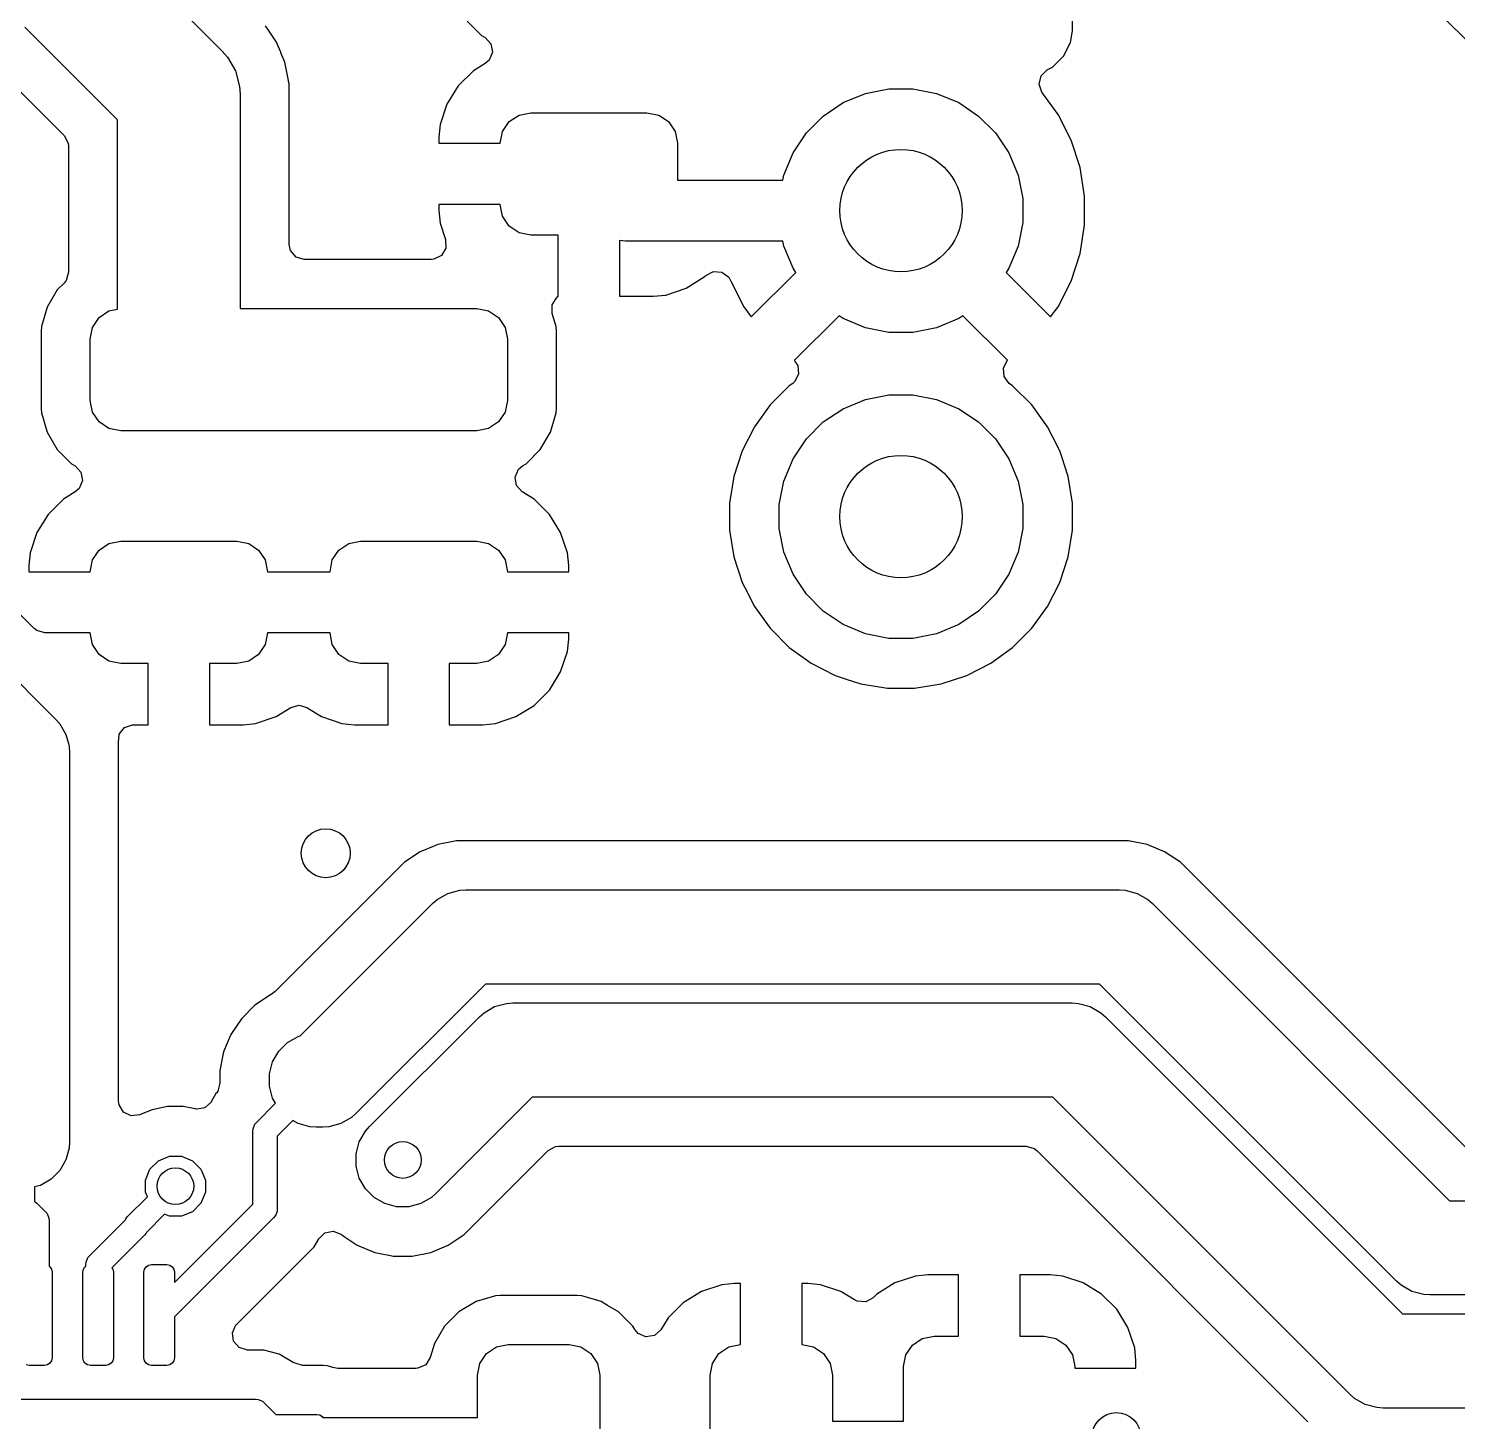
# Model space of a CAD drawing. Extents: x 0.71 to 7.56, y -5.16 to -0.79.
# Drawn here: x 2.0914 to 2.551, y -1.728 to -1.28 of the extents above; entities that cross this region are included whole.
import ezdxf

# ---------------------------------------------------------------- set-up
doc = ezdxf.new("R2010")
doc.units = 0
doc.header["$MEASUREMENT"] = 0
doc.layers.add('BLACK', color=7, linetype='CONTINUOUS')

msp = doc.modelspace()

# ---------------------------------------------------------------- linework, layer by layer
at = {"layer": 'BLACK', "linetype": 'CONTINUOUS'}
for p, q in [((2.30541, -1.03528), (2.76578, -1.49566)), ((2.42719, -1.28077), (2.42719, -1.19955)), ((2.12964, -1.26322), (2.15368, -1.28726)), ((2.23256, -1.27763), (2.23713, -1.28221)), ((2.12008, -1.30933), (2.09027, -1.27953)), ((2.1686, -1.28053), (2.16766, -1.27912)), ((2.17118, -1.28439), (2.1686, -1.28053)), ((2.23713, -1.28221), (2.23713, -1.28221)), ((2.23713, -1.28221), (2.23713, -1.28221)), ((2.23713, -1.28221), (2.23828, -1.28288)), ((2.4266, -1.28446), (2.42709, -1.28139)), ((2.42709, -1.28139), (2.42719, -1.28077)), ((2.17242, -1.28738), (2.17118, -1.28439)), ((2.23828, -1.28288), (2.24015, -1.28489)), ((2.24015, -1.28489), (2.24064, -1.2876)), ((2.42433, -1.28891), (2.4266, -1.28446)), ((2.4266, -1.28446), (2.4266, -1.28446)), ((2.4266, -1.28446), (2.4266, -1.28446)), ((2.15368, -1.28726), (2.15538, -1.2892)), ((2.15538, -1.2892), (2.15538, -1.2892)), ((2.15538, -1.2892), (2.15795, -1.29365)), ((2.17253, -1.28764), (2.17242, -1.28738)), ((2.17262, -1.28787), (2.17253, -1.28764)), ((2.17253, -1.28764), (2.17253, -1.28764)), ((2.17385, -1.29084), (2.17262, -1.28787)), ((2.17503, -1.29673), (2.17385, -1.29084)), ((2.17385, -1.29084), (2.17385, -1.29084)), ((2.23835, -1.29124), (2.23451, -1.29361)), ((2.2396, -1.29014), (2.23835, -1.29124)), ((2.24064, -1.2876), (2.2396, -1.29014)), ((2.4208, -1.29244), (2.42433, -1.28891)), ((2.15795, -1.29365), (2.15928, -1.29861)), ((2.23451, -1.29361), (2.22963, -1.29849)), ((2.41646, -1.29793), (2.41709, -1.29525)), ((2.41709, -1.29525), (2.41906, -1.29333)), ((2.41906, -1.29333), (2.41912, -1.2933)), ((2.41912, -1.2933), (2.4208, -1.29244)), ((2.08517, -1.29673), (2.10288, -1.31444)), ((2.15928, -1.29861), (2.15928, -1.29861)), ((2.15928, -1.29861), (2.15945, -1.30118)), ((2.17509, -1.29705), (2.17503, -1.29673)), ((2.17503, -1.29673), (2.17503, -1.29673)), ((2.17522, -1.29769), (2.17509, -1.29705)), ((2.17522, -1.34943), (2.17522, -1.29769)), ((2.22963, -1.29849), (2.22601, -1.30437)), ((2.36062, -1.30091), (2.36819, -1.2994)), ((2.36819, -1.2994), (2.37591, -1.2994)), ((2.37591, -1.2994), (2.38348, -1.30091)), ((2.41739, -1.30052), (2.41646, -1.29793)), ((2.42256, -1.30763), (2.41739, -1.30052)), ((2.15945, -1.30118), (2.15945, -1.37008)), ((2.22601, -1.30437), (2.22384, -1.31092)), ((2.22601, -1.30437), (2.22601, -1.30437)), ((2.34707, -1.30815), (2.35349, -1.30386)), ((2.35349, -1.30386), (2.36062, -1.30091)), ((2.38348, -1.30091), (2.39061, -1.30386)), ((2.39061, -1.30386), (2.39702, -1.30815)), ((2.12008, -1.37027), (2.12008, -1.30933)), ((2.24599, -1.30997), (2.24919, -1.30784)), ((2.24919, -1.30784), (2.25295, -1.30709)), ((2.25295, -1.30709), (2.29035, -1.30709)), ((2.29035, -1.30709), (2.29412, -1.30784)), ((2.29412, -1.30784), (2.29731, -1.30997)), ((2.34161, -1.31361), (2.34707, -1.30815)), ((2.39702, -1.30815), (2.40248, -1.31361)), ((2.42678, -1.31591), (2.42256, -1.30763)), ((2.22384, -1.31092), (2.22343, -1.31496)), ((2.22384, -1.31092), (2.22384, -1.31092)), ((2.24311, -1.31693), (2.24386, -1.31316)), ((2.24386, -1.31316), (2.24599, -1.30997)), ((2.29731, -1.30997), (2.29945, -1.31316)), ((2.29945, -1.31316), (2.3002, -1.31693)), ((2.33733, -1.32002), (2.34161, -1.31361)), ((2.40248, -1.31361), (2.40677, -1.32002)), ((2.10288, -1.31444), (2.1042, -1.31685)), ((2.1042, -1.31685), (2.10431, -1.31789)), ((2.10431, -1.31789), (2.10431, -1.35843)), ((2.22343, -1.31496), (2.22343, -1.31693)), ((2.22343, -1.31693), (2.24311, -1.31693)), ((2.3002, -1.31693), (2.3002, -1.32874)), ((2.42965, -1.32475), (2.42678, -1.31591)), ((2.33437, -1.32715), (2.33733, -1.32002)), ((2.40677, -1.32002), (2.40972, -1.32715)), ((2.33406, -1.32874), (2.33437, -1.32715)), ((2.40972, -1.32715), (2.41123, -1.33472)), ((2.4311, -1.33393), (2.42965, -1.32475)), ((2.3002, -1.32874), (2.33406, -1.32874)), ((2.24311, -1.33661), (2.22343, -1.33661)), ((2.22343, -1.33661), (2.22343, -1.33858)), ((2.24386, -1.34038), (2.24311, -1.33661)), ((2.41123, -1.33472), (2.41123, -1.34244)), ((2.4311, -1.34323), (2.4311, -1.33393)), ((2.22343, -1.33858), (2.22384, -1.34263)), ((2.24599, -1.34357), (2.24386, -1.34038)), ((2.22384, -1.34263), (2.22558, -1.34789)), ((2.24919, -1.34571), (2.24599, -1.34357)), ((2.25295, -1.34646), (2.24919, -1.34571)), ((2.26181, -1.34646), (2.25295, -1.34646)), ((2.26181, -1.36614), (2.26181, -1.34646)), ((2.41123, -1.34244), (2.40972, -1.35001)), ((2.42965, -1.35241), (2.4311, -1.34323)), ((2.17566, -1.35146), (2.17522, -1.34943)), ((2.22568, -1.35064), (2.22427, -1.35301)), ((2.22558, -1.34789), (2.22568, -1.35064)), ((2.28154, -1.34824), (2.2815, -1.34822)), ((2.2815, -1.34822), (2.2815, -1.36614)), ((2.28346, -1.34843), (2.28154, -1.34824)), ((2.33406, -1.34843), (2.28346, -1.34843)), ((2.33437, -1.35001), (2.33406, -1.34843)), ((2.33733, -1.35714), (2.33437, -1.35001)), ((2.40972, -1.35001), (2.40677, -1.35714)), ((2.17746, -1.35354), (2.17566, -1.35146)), ((2.1801, -1.35431), (2.17746, -1.35354)), ((2.22095, -1.35431), (2.1801, -1.35431)), ((2.22181, -1.35423), (2.22095, -1.35431)), ((2.22427, -1.35301), (2.22181, -1.35423)), ((2.42678, -1.36125), (2.42965, -1.35241)), ((2.10431, -1.35843), (2.10354, -1.36107)), ((2.30292, -1.36356), (2.30879, -1.35993)), ((2.30879, -1.35993), (2.30927, -1.35946)), ((2.30927, -1.35946), (2.31169, -1.35814)), ((2.31169, -1.35814), (2.31443, -1.35833)), ((2.31443, -1.35833), (2.31663, -1.35998)), ((2.31663, -1.35998), (2.31721, -1.36109)), ((2.32391, -1.3728), (2.33822, -1.35849)), ((2.33822, -1.35849), (2.33733, -1.35714)), ((2.40677, -1.35714), (2.40587, -1.35849)), ((2.40587, -1.35849), (2.42018, -1.3728)), ((2.10067, -1.3641), (2.09737, -1.36967)), ((2.10288, -1.36188), (2.10067, -1.3641)), ((2.10067, -1.3641), (2.10067, -1.3641)), ((2.10354, -1.36107), (2.10288, -1.36188)), ((2.29637, -1.36573), (2.30292, -1.36356)), ((2.30292, -1.36356), (2.30292, -1.36356)), ((2.31721, -1.36109), (2.31725, -1.36108)), ((2.31725, -1.36108), (2.31732, -1.36125)), ((2.31732, -1.36125), (2.32154, -1.36953)), ((2.42256, -1.36953), (2.42678, -1.36125)), ((2.25989, -1.37164), (2.2599, -1.36889)), ((2.2599, -1.36889), (2.26113, -1.36682)), ((2.26113, -1.36682), (2.26181, -1.36614)), ((2.2815, -1.36614), (2.29232, -1.36614)), ((2.29232, -1.36614), (2.29637, -1.36573)), ((2.29232, -1.36614), (2.29232, -1.36614)), ((2.32154, -1.36953), (2.32391, -1.3728)), ((2.42018, -1.3728), (2.42256, -1.36953)), ((2.42256, -1.36953), (2.42256, -1.36953)), ((2.09737, -1.36967), (2.09557, -1.37588)), ((2.09737, -1.36967), (2.09737, -1.36967)), ((2.11197, -1.37615), (2.1141, -1.37296)), ((2.1141, -1.37296), (2.1173, -1.37083)), ((2.1173, -1.37083), (2.12008, -1.37027)), ((2.15945, -1.37008), (2.21693, -1.37008)), ((2.21693, -1.37008), (2.23563, -1.37008)), ((2.23563, -1.37008), (2.2394, -1.37083)), ((2.2394, -1.37083), (2.24259, -1.37296)), ((2.24259, -1.37296), (2.24472, -1.37615)), ((2.26113, -1.37588), (2.25989, -1.37164)), ((2.32391, -1.3728), (2.32391, -1.3728)), ((2.35214, -1.37241), (2.33783, -1.38672)), ((2.35349, -1.3733), (2.35214, -1.37241)), ((2.36062, -1.37626), (2.35349, -1.3733)), ((2.39061, -1.3733), (2.38348, -1.37626)), ((2.39195, -1.37241), (2.39061, -1.3733)), ((2.40626, -1.38672), (2.39195, -1.37241)), ((2.42018, -1.3728), (2.42018, -1.3728)), ((2.09557, -1.37588), (2.09545, -1.37733)), ((2.09545, -1.37733), (2.09545, -1.40219)), ((2.09557, -1.37588), (2.09557, -1.37588)), ((2.11122, -1.37992), (2.11197, -1.37615)), ((2.24472, -1.37615), (2.24547, -1.37992)), ((2.26124, -1.37733), (2.26113, -1.37588)), ((2.26124, -1.40219), (2.26124, -1.37733)), ((2.36819, -1.37776), (2.36062, -1.37626)), ((2.37591, -1.37776), (2.36819, -1.37776)), ((2.38348, -1.37626), (2.37591, -1.37776)), ((2.11122, -1.39961), (2.11122, -1.37992)), ((2.24547, -1.37992), (2.24547, -1.39961)), ((1.98532, -1.38737), (2.10017, -1.50222)), ((2.33783, -1.38672), (2.33786, -1.38711)), ((2.33786, -1.38711), (2.33889, -1.38845)), ((2.40497, -1.38925), (2.40625, -1.38681)), ((2.40625, -1.38681), (2.40626, -1.38681)), ((2.40626, -1.38681), (2.40626, -1.38672)), ((2.33912, -1.39119), (2.33784, -1.39362)), ((2.33889, -1.38845), (2.33912, -1.39119)), ((2.40521, -1.39199), (2.40497, -1.38925)), ((2.40689, -1.39417), (2.40521, -1.39199)), ((2.33613, -1.39495), (2.32999, -1.40109)), ((2.33721, -1.39417), (2.33613, -1.39495)), ((2.33613, -1.39495), (2.33613, -1.39495)), ((2.33784, -1.39362), (2.33721, -1.39417)), ((2.40797, -1.39495), (2.40689, -1.39417)), ((2.4141, -1.40109), (2.40797, -1.39495)), ((2.11197, -1.40337), (2.11122, -1.39961)), ((2.24547, -1.39961), (2.24472, -1.40337)), ((2.32999, -1.40109), (2.32489, -1.40811)), ((2.32999, -1.40109), (2.32999, -1.40109)), ((2.35349, -1.40229), (2.36062, -1.39933)), ((2.36062, -1.39933), (2.36819, -1.39783)), ((2.36819, -1.39783), (2.37591, -1.39783)), ((2.37591, -1.39783), (2.38348, -1.39933)), ((2.38348, -1.39933), (2.39061, -1.40229)), ((2.41702, -1.40511), (2.4141, -1.40109)), ((2.4141, -1.40109), (2.4141, -1.40109)), ((2.09545, -1.40219), (2.09557, -1.40364)), ((2.09557, -1.40364), (2.09557, -1.40364)), ((2.09557, -1.40364), (2.09737, -1.40986)), ((2.1141, -1.40657), (2.11197, -1.40337)), ((2.24472, -1.40337), (2.24259, -1.40657)), ((2.25932, -1.40986), (2.26113, -1.40364)), ((2.26113, -1.40364), (2.26124, -1.40219)), ((2.34707, -1.40657), (2.35349, -1.40229)), ((2.39061, -1.40229), (2.39702, -1.40657)), ((2.41921, -1.40811), (2.41702, -1.40511)), ((2.09737, -1.40986), (2.09737, -1.40986)), ((2.09737, -1.40986), (2.10067, -1.41543)), ((2.1173, -1.4087), (2.1141, -1.40657)), ((2.12106, -1.40945), (2.1173, -1.4087)), ((2.13976, -1.40945), (2.12106, -1.40945)), ((2.19823, -1.40945), (2.13976, -1.40945)), ((2.23563, -1.40945), (2.19823, -1.40945)), ((2.2394, -1.4087), (2.23563, -1.40945)), ((2.24259, -1.40657), (2.2394, -1.4087)), ((2.25603, -1.41543), (2.25932, -1.40986)), ((2.32489, -1.40811), (2.32095, -1.41584)), ((2.34161, -1.41203), (2.34707, -1.40657)), ((2.39702, -1.40657), (2.40248, -1.41203)), ((2.42092, -1.41147), (2.41921, -1.40811)), ((2.10067, -1.41543), (2.10067, -1.41543)), ((2.10067, -1.41543), (2.10524, -1.42)), ((2.25145, -1.42), (2.25603, -1.41543)), ((2.33733, -1.41845), (2.34161, -1.41203)), ((2.40248, -1.41203), (2.40677, -1.41845)), ((2.42315, -1.41584), (2.42092, -1.41147)), ((2.10524, -1.42), (2.10524, -1.42)), ((2.10524, -1.42), (2.10524, -1.42)), ((2.10524, -1.42), (2.10639, -1.42068)), ((2.25031, -1.42068), (2.25145, -1.42)), ((2.32095, -1.41584), (2.31827, -1.4241)), ((2.32095, -1.41584), (2.32095, -1.41584)), ((2.33437, -1.42558), (2.33733, -1.41845)), ((2.40677, -1.41845), (2.40972, -1.42558)), ((2.42388, -1.41811), (2.42315, -1.41584)), ((2.42315, -1.41584), (2.42315, -1.41584)), ((2.42583, -1.4241), (2.42388, -1.41811)), ((2.10639, -1.42068), (2.10826, -1.42269)), ((2.10826, -1.42269), (2.10876, -1.4254)), ((2.24795, -1.42428), (2.24904, -1.42175)), ((2.24839, -1.42699), (2.24795, -1.42428)), ((2.24904, -1.42175), (2.25031, -1.42068)), ((2.31827, -1.4241), (2.31691, -1.43267)), ((2.42719, -1.43267), (2.42583, -1.4241)), ((2.10646, -1.42904), (2.10262, -1.4314)), ((2.10771, -1.42794), (2.10646, -1.42904)), ((2.10876, -1.4254), (2.10771, -1.42794)), ((2.25023, -1.42904), (2.24839, -1.42699)), ((2.25407, -1.4314), (2.25023, -1.42904)), ((2.33287, -1.43315), (2.33437, -1.42558)), ((2.40972, -1.42558), (2.41123, -1.43315)), ((2.09323, -1.47298), (2.05292, -1.43267)), ((2.10262, -1.4314), (2.09774, -1.43629)), ((2.25895, -1.43629), (2.25407, -1.4314)), ((2.25407, -1.4314), (2.25407, -1.4314)), ((2.31691, -1.43267), (2.31691, -1.44135)), ((2.33287, -1.44087), (2.33287, -1.43315)), ((2.41123, -1.43315), (2.41123, -1.44087)), ((2.42719, -1.44135), (2.42719, -1.43267)), ((2.09774, -1.43629), (2.09412, -1.44216)), ((2.26257, -1.44216), (2.25895, -1.43629)), ((2.09412, -1.44216), (2.09195, -1.44871)), ((2.09412, -1.44216), (2.09412, -1.44216)), ((2.26474, -1.44871), (2.26257, -1.44216)), ((2.26257, -1.44216), (2.26257, -1.44216)), ((2.31691, -1.44135), (2.31827, -1.44992)), ((2.33437, -1.44844), (2.33287, -1.44087)), ((2.41123, -1.44087), (2.40972, -1.44844)), ((2.42583, -1.44992), (2.42719, -1.44135)), ((2.1141, -1.44776), (2.1173, -1.44563)), ((2.1173, -1.44563), (2.12106, -1.44488)), ((2.12106, -1.44488), (2.15846, -1.44488)), ((2.15846, -1.44488), (2.16223, -1.44563)), ((2.16223, -1.44563), (2.16542, -1.44776)), ((2.19127, -1.44776), (2.19446, -1.44563)), ((2.19446, -1.44563), (2.19823, -1.44488)), ((2.19823, -1.44488), (2.23563, -1.44488)), ((2.23563, -1.44488), (2.2394, -1.44563)), ((2.2394, -1.44563), (2.24259, -1.44776)), ((2.09195, -1.44871), (2.09154, -1.45276)), ((2.09195, -1.44871), (2.09195, -1.44871)), ((2.11122, -1.45472), (2.11197, -1.45096)), ((2.11197, -1.45096), (2.1141, -1.44776)), ((2.16542, -1.44776), (2.16756, -1.45096)), ((2.16756, -1.45096), (2.16831, -1.45472)), ((2.18839, -1.45472), (2.18914, -1.45096)), ((2.18914, -1.45096), (2.19127, -1.44776)), ((2.24259, -1.44776), (2.24472, -1.45096)), ((2.24472, -1.45096), (2.24547, -1.45472)), ((2.26516, -1.45276), (2.26474, -1.44871)), ((2.31827, -1.44992), (2.32095, -1.45817)), ((2.33733, -1.45557), (2.33437, -1.44844)), ((2.40972, -1.44844), (2.40677, -1.45557)), ((2.42315, -1.45817), (2.42583, -1.44992)), ((2.09154, -1.45276), (2.09154, -1.45472)), ((2.09154, -1.45472), (2.11122, -1.45472)), ((2.16831, -1.45472), (2.18839, -1.45472)), ((2.24547, -1.45472), (2.26516, -1.45472)), ((2.26516, -1.45472), (2.26516, -1.45276)), ((2.26516, -1.45276), (2.26516, -1.45276)), ((2.34161, -1.46198), (2.33733, -1.45557)), ((2.40677, -1.45557), (2.40248, -1.46198)), ((2.32095, -1.45817), (2.32095, -1.45817)), ((2.32095, -1.45817), (2.32263, -1.46147)), ((2.32263, -1.46147), (2.32474, -1.46561)), ((2.41921, -1.46591), (2.42315, -1.45817)), ((2.32474, -1.46561), (2.32489, -1.46591)), ((2.32489, -1.46591), (2.32999, -1.47293)), ((2.34707, -1.46744), (2.34161, -1.46198)), ((2.40248, -1.46198), (2.39702, -1.46744)), ((2.4141, -1.47293), (2.41921, -1.46591)), ((2.35349, -1.47173), (2.34707, -1.46744)), ((2.39702, -1.46744), (2.39061, -1.47173)), ((2.09404, -1.47363), (2.09323, -1.47298)), ((2.09668, -1.47441), (2.09404, -1.47363)), ((2.11122, -1.47441), (2.09668, -1.47441)), ((2.11197, -1.47818), (2.11122, -1.47441)), ((2.16831, -1.47441), (2.16756, -1.47818)), ((2.18839, -1.47441), (2.16831, -1.47441)), ((2.18914, -1.47818), (2.18839, -1.47441)), ((2.24547, -1.47441), (2.24472, -1.47818)), ((2.26516, -1.47441), (2.24547, -1.47441)), ((2.26516, -1.47638), (2.26516, -1.47441)), ((2.32999, -1.47293), (2.32999, -1.47293)), ((2.32999, -1.47293), (2.33613, -1.47906)), ((2.36062, -1.47468), (2.35349, -1.47173)), ((2.36819, -1.47619), (2.36062, -1.47468)), ((2.38348, -1.47468), (2.37591, -1.47619)), ((2.39061, -1.47173), (2.38348, -1.47468)), ((2.40797, -1.47906), (2.4141, -1.47293)), ((2.1141, -1.48137), (2.11197, -1.47818)), ((2.16756, -1.47818), (2.16542, -1.48137)), ((2.19127, -1.48137), (2.18914, -1.47818)), ((2.24472, -1.47818), (2.24259, -1.48137)), ((2.26474, -1.48042), (2.26516, -1.47638)), ((2.26516, -1.47638), (2.26516, -1.47638)), ((2.33613, -1.47906), (2.33613, -1.47906)), ((2.33613, -1.47906), (2.34127, -1.4828)), ((2.37591, -1.47619), (2.36819, -1.47619)), ((2.40095, -1.48417), (2.40797, -1.47906)), ((2.1173, -1.4835), (2.1141, -1.48137)), ((2.12106, -1.48425), (2.1173, -1.4835)), ((2.12992, -1.48425), (2.12106, -1.48425)), ((2.12992, -1.50394), (2.12992, -1.48425)), ((2.15846, -1.48425), (2.14961, -1.48425)), ((2.14961, -1.48425), (2.14961, -1.50394)), ((2.16223, -1.4835), (2.15846, -1.48425)), ((2.16542, -1.48137), (2.16223, -1.4835)), ((2.19446, -1.4835), (2.19127, -1.48137)), ((2.19823, -1.48425), (2.19446, -1.4835)), ((2.20709, -1.48425), (2.19823, -1.48425)), ((2.20709, -1.50394), (2.20709, -1.48425)), ((2.23563, -1.48425), (2.22677, -1.48425)), ((2.22677, -1.48425), (2.22677, -1.50394)), ((2.2394, -1.4835), (2.23563, -1.48425)), ((2.24259, -1.48137), (2.2394, -1.4835)), ((2.26257, -1.48697), (2.26474, -1.48042)), ((2.26474, -1.48042), (2.26474, -1.48042)), ((2.34127, -1.4828), (2.34315, -1.48417)), ((2.34315, -1.48417), (2.34686, -1.48606)), ((2.39321, -1.48811), (2.40095, -1.48417)), ((2.25895, -1.49285), (2.26257, -1.48697)), ((2.26257, -1.48697), (2.26257, -1.48697)), ((2.34686, -1.48606), (2.35088, -1.48811)), ((2.35088, -1.48811), (2.35088, -1.48811)), ((2.35088, -1.48811), (2.35441, -1.48925)), ((2.38496, -1.49079), (2.39321, -1.48811)), ((2.25407, -1.49773), (2.25895, -1.49285)), ((2.35441, -1.48925), (2.35914, -1.49079)), ((2.35914, -1.49079), (2.36771, -1.49215)), ((2.36771, -1.49215), (2.36771, -1.49215)), ((2.36771, -1.49215), (2.37639, -1.49215)), ((2.37639, -1.49215), (2.38496, -1.49079)), ((2.37639, -1.49215), (2.37639, -1.49215)), ((2.17578, -1.49842), (2.17844, -1.49769)), ((2.17844, -1.49769), (2.18091, -1.49842)), ((2.24819, -1.50135), (2.25407, -1.49773)), ((2.10017, -1.50222), (2.10148, -1.50371)), ((2.16448, -1.50352), (2.17103, -1.50135)), ((2.17103, -1.50135), (2.17578, -1.49842)), ((2.17103, -1.50135), (2.17103, -1.50135)), ((2.18091, -1.49842), (2.18566, -1.50135)), ((2.18566, -1.50135), (2.18566, -1.50135)), ((2.18566, -1.50135), (2.19222, -1.50352)), ((2.24164, -1.50352), (2.24819, -1.50135)), ((2.24819, -1.50135), (2.24819, -1.50135)), ((2.10148, -1.50371), (2.10346, -1.50714)), ((2.10346, -1.50714), (2.10423, -1.51001)), ((2.12036, -1.50965), (2.1206, -1.50703)), ((2.1206, -1.50703), (2.12229, -1.50486)), ((2.12229, -1.50486), (2.12488, -1.50394)), ((2.12488, -1.50394), (2.12514, -1.50394)), ((2.12514, -1.50394), (2.12992, -1.50394)), ((2.14961, -1.50394), (2.16043, -1.50394)), ((2.16043, -1.50394), (2.16448, -1.50352)), ((2.16043, -1.50394), (2.16043, -1.50394)), ((2.19222, -1.50352), (2.19222, -1.50352)), ((2.19222, -1.50352), (2.19626, -1.50394)), ((2.19626, -1.50394), (2.20709, -1.50394)), ((2.20709, -1.50394), (2.20709, -1.50394)), ((2.22677, -1.50394), (2.2376, -1.50394)), ((2.2376, -1.50394), (2.24164, -1.50352)), ((2.2376, -1.50394), (2.2376, -1.50394)), ((2.10423, -1.51001), (2.10448, -1.51096)), ((2.10448, -1.51096), (2.10461, -1.51294)), ((2.12036, -1.50971), (2.12035, -1.50965)), ((2.12035, -1.50965), (2.12036, -1.50965)), ((2.12035, -1.50977), (2.12036, -1.50971)), ((2.12036, -1.50979), (2.12035, -1.50977)), ((2.12036, -1.5098), (2.12036, -1.50979)), ((2.12038, -1.50989), (2.12036, -1.5098)), ((2.12038, -1.62495), (2.12038, -1.50989)), ((2.10461, -1.51294), (2.10461, -1.63814)), ((2.22154, -1.5431), (2.21744, -1.5448)), ((2.22306, -1.54247), (2.22154, -1.5431)), ((2.22904, -1.54128), (2.22306, -1.54247)), ((2.22306, -1.54247), (2.22306, -1.54247)), ((2.44524, -1.54128), (2.22904, -1.54128)), ((2.22904, -1.54128), (2.22904, -1.54128)), ((2.45122, -1.54247), (2.44524, -1.54128)), ((2.44524, -1.54128), (2.44524, -1.54128)), ((2.45685, -1.5448), (2.45122, -1.54247)), ((2.45122, -1.54247), (2.45122, -1.54247)), ((2.21237, -1.54819), (2.17076, -1.5898)), ((2.21744, -1.5448), (2.21237, -1.54819)), ((2.21237, -1.54819), (2.21237, -1.54819)), ((2.21744, -1.5448), (2.21744, -1.5448)), ((2.46191, -1.54819), (2.45685, -1.5448)), ((2.45685, -1.5448), (2.45685, -1.5448)), ((2.55358, -1.63985), (2.46191, -1.54819)), ((2.46191, -1.54819), (2.46191, -1.54819)), ((2.22628, -1.5582), (2.23011, -1.55718)), ((2.23011, -1.55718), (2.23208, -1.55705)), ((2.23208, -1.55705), (2.4422, -1.55705)), ((2.4422, -1.55705), (2.44418, -1.55718)), ((2.44418, -1.55718), (2.448, -1.5582)), ((2.17883, -1.60403), (2.22137, -1.56149)), ((2.22137, -1.56149), (2.22286, -1.56018)), ((2.22286, -1.56018), (2.22628, -1.5582)), ((2.22286, -1.56018), (2.22286, -1.56018)), ((2.448, -1.5582), (2.45142, -1.56018)), ((2.45142, -1.56018), (2.45292, -1.56149)), ((2.45292, -1.56149), (2.54848, -1.65705)), ((2.17076, -1.5898), (2.16946, -1.59067)), ((2.23836, -1.58737), (2.19679, -1.62894)), ((2.43592, -1.58737), (2.23836, -1.58737)), ((2.53148, -1.68293), (2.43592, -1.58737)), ((2.16421, -1.5942), (2.1599, -1.59851)), ((2.16927, -1.59082), (2.16421, -1.5942)), ((2.16948, -1.59071), (2.16927, -1.59082)), ((2.16946, -1.59067), (2.16948, -1.59071)), ((2.23793, -1.59657), (2.24135, -1.59459)), ((2.24135, -1.59459), (2.24518, -1.59357)), ((2.24518, -1.59357), (2.24716, -1.59344)), ((2.24716, -1.59344), (2.42713, -1.59344)), ((2.42713, -1.59344), (2.4291, -1.59357)), ((2.4291, -1.59357), (2.43293, -1.59459)), ((2.43293, -1.59459), (2.43635, -1.59657)), ((2.1599, -1.59851), (2.15651, -1.60357)), ((2.1599, -1.59851), (2.1599, -1.59851)), ((2.20108, -1.63323), (2.23644, -1.59788)), ((2.23644, -1.59788), (2.23793, -1.59657)), ((2.43635, -1.59657), (2.43784, -1.59788)), ((2.43784, -1.59788), (2.5334, -1.69344)), ((2.15651, -1.60358), (2.15418, -1.6092)), ((2.15651, -1.60357), (2.15651, -1.60358)), ((2.17189, -1.609), (2.17469, -1.6062)), ((2.17469, -1.6062), (2.17812, -1.60422)), ((2.17812, -1.60422), (2.17883, -1.60403)), ((2.15418, -1.6092), (2.15299, -1.61518)), ((2.15418, -1.6092), (2.15418, -1.6092)), ((2.16889, -1.61625), (2.16992, -1.61242)), ((2.16992, -1.61242), (2.17189, -1.609)), ((2.15299, -1.61518), (2.15299, -1.61926)), ((2.16889, -1.6202), (2.16889, -1.61625)), ((2.15197, -1.6223), (2.15172, -1.62256)), ((2.15227, -1.62181), (2.15197, -1.6223)), ((2.15299, -1.61926), (2.15227, -1.62181)), ((2.16992, -1.62402), (2.16889, -1.6202)), ((2.12053, -1.62616), (2.12038, -1.62495)), ((2.12193, -1.62852), (2.12053, -1.62616)), ((2.13614, -1.62679), (2.13119, -1.62778)), ((2.14118, -1.62679), (2.13614, -1.62679)), ((2.13614, -1.62679), (2.13614, -1.62679)), ((2.14501, -1.62755), (2.14118, -1.62679)), ((2.14118, -1.62679), (2.14118, -1.62679)), ((2.14915, -1.6262), (2.1482, -1.6271)), ((2.15012, -1.62532), (2.14915, -1.6262)), ((2.15016, -1.62526), (2.15012, -1.62532)), ((2.15172, -1.62256), (2.15016, -1.62526)), ((2.1647, -1.63187), (2.17088, -1.62569)), ((2.17088, -1.62569), (2.16992, -1.62402)), ((2.25343, -1.62375), (2.22252, -1.65467)), ((2.42085, -1.62375), (2.25343, -1.62375)), ((2.51641, -1.71931), (2.42085, -1.62375)), ((2.12439, -1.62975), (2.12193, -1.62852)), ((2.12713, -1.62946), (2.12439, -1.62975)), ((2.13119, -1.62778), (2.12713, -1.62946)), ((2.13119, -1.62778), (2.13119, -1.62778)), ((2.14535, -1.6276), (2.14501, -1.62755)), ((2.14537, -1.62761), (2.14535, -1.6276)), ((2.14539, -1.62761), (2.14537, -1.62761)), ((2.1455, -1.62762), (2.14539, -1.62761)), ((2.14679, -1.62738), (2.1455, -1.62762)), ((2.14808, -1.62716), (2.14679, -1.62738)), ((2.14813, -1.62712), (2.14808, -1.62716)), ((2.1482, -1.6271), (2.14813, -1.62712)), ((2.17645, -1.63126), (2.17143, -1.63629)), ((2.17812, -1.63223), (2.17645, -1.63126)), ((2.1953, -1.63025), (2.19187, -1.63223)), ((2.19679, -1.62894), (2.1953, -1.63025)), ((2.16355, -1.63465), (2.16363, -1.63389)), ((2.16355, -1.65814), (2.16355, -1.63465)), ((2.16363, -1.63389), (2.16421, -1.63247)), ((2.16421, -1.63247), (2.1647, -1.63187)), ((2.18194, -1.63325), (2.17812, -1.63223)), ((2.18392, -1.63338), (2.18194, -1.63325)), ((2.18607, -1.63338), (2.18392, -1.63338)), ((2.18805, -1.63325), (2.18607, -1.63338)), ((2.19187, -1.63223), (2.18805, -1.63325)), ((2.19779, -1.63815), (2.19977, -1.63472)), ((2.19977, -1.63472), (2.20108, -1.63323)), ((2.10448, -1.64012), (2.10346, -1.64394)), ((2.10461, -1.63814), (2.10448, -1.64012)), ((2.17143, -1.63629), (2.17143, -1.65978)), ((2.19677, -1.64197), (2.19779, -1.63815)), ((2.25854, -1.64095), (2.26095, -1.63963)), ((2.26095, -1.63963), (2.26199, -1.63952)), ((2.26199, -1.63952), (2.41229, -1.63952)), ((2.41229, -1.63952), (2.41493, -1.64029)), ((2.41493, -1.64029), (2.41575, -1.64095)), ((2.10346, -1.64394), (2.10148, -1.64737)), ((2.13048, -1.64693), (2.13319, -1.64422)), ((2.13319, -1.64422), (2.13674, -1.64275)), ((2.13674, -1.64275), (2.14058, -1.64275)), ((2.14058, -1.64275), (2.14413, -1.64422)), ((2.14413, -1.64422), (2.14685, -1.64693)), ((2.19677, -1.64593), (2.19677, -1.64197)), ((2.23151, -1.66797), (2.25854, -1.64095)), ((2.41575, -1.64095), (2.50293, -1.72814)), ((2.10148, -1.64737), (2.09868, -1.65017)), ((2.12901, -1.65048), (2.13048, -1.64693)), ((2.14685, -1.64693), (2.14831, -1.65048)), ((2.19779, -1.64975), (2.19677, -1.64593)), ((2.19977, -1.65318), (2.19779, -1.64975)), ((2.09525, -1.65214), (2.09339, -1.65264)), ((2.09339, -1.65264), (2.09339, -1.6573)), ((2.09868, -1.65017), (2.09525, -1.65214)), ((2.12901, -1.65432), (2.12901, -1.65048)), ((2.12964, -1.65585), (2.12901, -1.65432)), ((2.14831, -1.65432), (2.14685, -1.65787)), ((2.14831, -1.65048), (2.14831, -1.65432)), ((2.20257, -1.65598), (2.19977, -1.65318)), ((2.09339, -1.6573), (2.09353, -1.65736)), ((2.09353, -1.65736), (2.09412, -1.65785)), ((2.09412, -1.65785), (2.09688, -1.6606)), ((2.1232, -1.66229), (2.12964, -1.65585)), ((2.13839, -1.68331), (2.16355, -1.65814)), ((2.14685, -1.65787), (2.14413, -1.66059)), ((2.206, -1.65796), (2.20257, -1.65598)), ((2.20982, -1.65898), (2.206, -1.65796)), ((2.21378, -1.65898), (2.20982, -1.65898)), ((2.2176, -1.65796), (2.21378, -1.65898)), ((2.22102, -1.65598), (2.2176, -1.65796)), ((2.22252, -1.65467), (2.22102, -1.65598)), ((2.54848, -1.65705), (2.87647, -1.65705)), ((2.09688, -1.6606), (2.09737, -1.6612)), ((2.09737, -1.6612), (2.09796, -1.66262)), ((2.09796, -1.66262), (2.09803, -1.66339)), ((2.09803, -1.66339), (2.09803, -1.6781)), ((2.111, -1.67478), (2.12259, -1.66318)), ((2.12259, -1.66318), (2.12271, -1.66289)), ((2.12271, -1.66289), (2.1232, -1.66229)), ((2.13521, -1.66142), (2.12938, -1.66725)), ((2.13674, -1.66205), (2.13521, -1.66142)), ((2.14058, -1.66205), (2.13674, -1.66205)), ((2.17027, -1.66256), (2.13839, -1.69445)), ((2.14413, -1.66059), (2.14058, -1.66205)), ((2.17076, -1.66196), (2.17027, -1.66256)), ((2.17093, -1.66155), (2.17076, -1.66196)), ((2.17135, -1.66054), (2.17093, -1.66155)), ((2.17143, -1.65978), (2.17135, -1.66054)), ((2.12877, -1.66814), (2.11824, -1.67867)), ((2.12926, -1.66754), (2.12877, -1.66814)), ((2.12938, -1.66725), (2.12926, -1.66754)), ((2.18475, -1.66929), (2.18674, -1.6674)), ((2.18674, -1.6674), (2.18944, -1.66688)), ((2.18944, -1.66688), (2.19188, -1.66785)), ((2.19188, -1.66785), (2.19188, -1.66784)), ((2.19188, -1.66784), (2.19194, -1.66788)), ((2.19194, -1.66788), (2.19199, -1.6679)), ((2.19199, -1.6679), (2.19207, -1.66796)), ((2.19207, -1.66796), (2.19208, -1.66797)), ((2.19208, -1.66797), (2.19208, -1.66797)), ((2.19208, -1.66797), (2.19299, -1.66858)), ((2.22645, -1.67136), (2.23151, -1.66797)), ((2.23151, -1.66797), (2.23151, -1.66797)), ((2.23151, -1.66797), (2.23151, -1.66797)), ((2.15837, -1.69676), (2.18326, -1.67187)), ((2.18326, -1.67187), (2.18475, -1.66929)), ((2.18326, -1.67187), (2.18326, -1.67187)), ((2.18326, -1.67187), (2.18326, -1.67187)), ((2.19299, -1.66858), (2.19715, -1.67136)), ((2.19715, -1.67136), (2.19715, -1.67136)), ((2.19715, -1.67136), (2.19715, -1.67136)), ((2.19715, -1.67136), (2.20278, -1.67369)), ((2.22082, -1.67369), (2.22645, -1.67136)), ((2.10984, -1.67756), (2.10992, -1.67679)), ((2.10992, -1.67679), (2.11051, -1.67537)), ((2.11051, -1.67537), (2.111, -1.67478)), ((2.20278, -1.67369), (2.2078, -1.67469)), ((2.2078, -1.67469), (2.20875, -1.67488)), ((2.20875, -1.67488), (2.20875, -1.67488)), ((2.20875, -1.67488), (2.20875, -1.67488)), ((2.20875, -1.67488), (2.21484, -1.67488)), ((2.21484, -1.67488), (2.22082, -1.67369)), ((2.21484, -1.67488), (2.21484, -1.67488)), ((2.09803, -1.6781), (2.0983, -1.67828)), ((2.0983, -1.67828), (2.09883, -1.67908)), ((2.09883, -1.67908), (2.09902, -1.68002)), ((2.09902, -1.68002), (2.09902, -1.70758)), ((2.10886, -1.68002), (2.10905, -1.67908)), ((2.10886, -1.70758), (2.10886, -1.68002)), ((2.10905, -1.67908), (2.10958, -1.67828)), ((2.10958, -1.67828), (2.10984, -1.6781)), ((2.10984, -1.6781), (2.10984, -1.67756)), ((2.11824, -1.67867), (2.11851, -1.67908)), ((2.11851, -1.67908), (2.1187, -1.68002)), ((2.1187, -1.68002), (2.1187, -1.70758)), ((2.12854, -1.68002), (2.12873, -1.67908)), ((2.12854, -1.70758), (2.12854, -1.68002)), ((2.12873, -1.67908), (2.12926, -1.67828)), ((2.12926, -1.67828), (2.13006, -1.67775)), ((2.13006, -1.67775), (2.131, -1.67756)), ((2.131, -1.67756), (2.13593, -1.67756)), ((2.13593, -1.67756), (2.13687, -1.67775)), ((2.13687, -1.67775), (2.13767, -1.67828)), ((2.13767, -1.67828), (2.1382, -1.67908)), ((2.1382, -1.67908), (2.13839, -1.68002)), ((2.13839, -1.68002), (2.13839, -1.68331)), ((2.37667, -1.68132), (2.37011, -1.68349)), ((2.38071, -1.68091), (2.37667, -1.68132)), ((2.39055, -1.68091), (2.38071, -1.68091)), ((2.38071, -1.68091), (2.38071, -1.68091)), ((2.39055, -1.70059), (2.39055, -1.68091)), ((2.42008, -1.68091), (2.41024, -1.68091)), ((2.41024, -1.68091), (2.41024, -1.70059)), ((2.42412, -1.68132), (2.42008, -1.68091)), ((2.43067, -1.68349), (2.42412, -1.68132)), ((2.42412, -1.68132), (2.42412, -1.68132)), ((2.30791, -1.68625), (2.30203, -1.68987)), ((2.31446, -1.68407), (2.30791, -1.68625)), ((2.30791, -1.68625), (2.30791, -1.68625)), ((2.3185, -1.68366), (2.31446, -1.68407)), ((2.31851, -1.68366), (2.3185, -1.68366)), ((2.32047, -1.68366), (2.31851, -1.68366)), ((2.32047, -1.70335), (2.32047, -1.68366)), ((2.32047, -1.68366), (2.32047, -1.68366)), ((2.34213, -1.68366), (2.34016, -1.68366)), ((2.34016, -1.68366), (2.34016, -1.70335)), ((2.34617, -1.68407), (2.34213, -1.68366)), ((2.35272, -1.68625), (2.34617, -1.68407)), ((2.34617, -1.68407), (2.34617, -1.68407)), ((2.3571, -1.68894), (2.35272, -1.68625)), ((2.35272, -1.68625), (2.35272, -1.68625)), ((2.37011, -1.68349), (2.36424, -1.68711)), ((2.37011, -1.68349), (2.37011, -1.68349)), ((2.43655, -1.68711), (2.43067, -1.68349)), ((2.43067, -1.68349), (2.43067, -1.68349)), ((2.53297, -1.68423), (2.53148, -1.68293)), ((2.5364, -1.68621), (2.53297, -1.68423)), ((2.54022, -1.68724), (2.5364, -1.68621)), ((2.23542, -1.6895), (2.22985, -1.69279)), ((2.24163, -1.68769), (2.23542, -1.6895)), ((2.23542, -1.6895), (2.23542, -1.6895)), ((2.24308, -1.68758), (2.24163, -1.68769)), ((2.24163, -1.68769), (2.24163, -1.68769)), ((2.26794, -1.68758), (2.24308, -1.68758)), ((2.24308, -1.68758), (2.24308, -1.68758)), ((2.26939, -1.68769), (2.26794, -1.68758)), ((2.26794, -1.68758), (2.26794, -1.68758)), ((2.27561, -1.6895), (2.26939, -1.68769)), ((2.26939, -1.68769), (2.26939, -1.68769)), ((2.27765, -1.69071), (2.27561, -1.6895)), ((2.27561, -1.6895), (2.27561, -1.6895)), ((2.27561, -1.6895), (2.27561, -1.6895)), ((2.27561, -1.6895), (2.27561, -1.6895)), ((2.28118, -1.69279), (2.27765, -1.69071)), ((2.30203, -1.68987), (2.29715, -1.69475)), ((2.35795, -1.68936), (2.3571, -1.68894)), ((2.3607, -1.68956), (2.35795, -1.68936)), ((2.36311, -1.68824), (2.3607, -1.68956)), ((2.36424, -1.68711), (2.36311, -1.68824)), ((2.44143, -1.69199), (2.43655, -1.68711)), ((2.5422, -1.68737), (2.54022, -1.68724)), ((2.87019, -1.68737), (2.5422, -1.68737)), ((2.13839, -1.69445), (2.13839, -1.70758)), ((2.22985, -1.69279), (2.22527, -1.69737)), ((2.22985, -1.69279), (2.22985, -1.69279)), ((2.28575, -1.69737), (2.28118, -1.69279)), ((2.28118, -1.69279), (2.28118, -1.69279)), ((2.29715, -1.69475), (2.29478, -1.69859)), ((2.44505, -1.69787), (2.44143, -1.69199)), ((2.5334, -1.69344), (2.8614, -1.69344)), ((2.15699, -1.69952), (2.15813, -1.69702)), ((2.15738, -1.70224), (2.15699, -1.69952)), ((2.15813, -1.69702), (2.15837, -1.69676)), ((2.22527, -1.69737), (2.22198, -1.70294)), ((2.22527, -1.69737), (2.22527, -1.69737)), ((2.28643, -1.69851), (2.28575, -1.69737)), ((2.28575, -1.69737), (2.28575, -1.69737)), ((2.28575, -1.69737), (2.28575, -1.69737)), ((2.2875, -1.69977), (2.28643, -1.69851)), ((2.29002, -1.70087), (2.2875, -1.69977)), ((2.29274, -1.70043), (2.29002, -1.70087)), ((2.29478, -1.69859), (2.29274, -1.70043)), ((2.44722, -1.70442), (2.44505, -1.69787)), ((2.44505, -1.69787), (2.44505, -1.69787)), ((2.15918, -1.70432), (2.15738, -1.70224)), ((2.16182, -1.7051), (2.15918, -1.70432)), ((2.22198, -1.70294), (2.22066, -1.70748)), ((2.22198, -1.70294), (2.22198, -1.70294)), ((2.23871, -1.70623), (2.2419, -1.7041)), ((2.2419, -1.7041), (2.24567, -1.70335)), ((2.24567, -1.70335), (2.26535, -1.70335)), ((2.26535, -1.70335), (2.26912, -1.7041)), ((2.26912, -1.7041), (2.27231, -1.70623)), ((2.31351, -1.70623), (2.31671, -1.7041)), ((2.31671, -1.7041), (2.32047, -1.70335)), ((2.34016, -1.70335), (2.34392, -1.7041)), ((2.34392, -1.7041), (2.34712, -1.70623)), ((2.37358, -1.70667), (2.37572, -1.70347)), ((2.37572, -1.70347), (2.37891, -1.70134)), ((2.37891, -1.70134), (2.38268, -1.70059)), ((2.38268, -1.70059), (2.39055, -1.70059)), ((2.41024, -1.70059), (2.41811, -1.70059)), ((2.41811, -1.70059), (2.42188, -1.70134)), ((2.42188, -1.70134), (2.42507, -1.70347)), ((2.42507, -1.70347), (2.4272, -1.70667)), ((2.44764, -1.70847), (2.44722, -1.70442)), ((2.0983, -1.70932), (2.0975, -1.70985)), ((2.09883, -1.70852), (2.0983, -1.70932)), ((2.09902, -1.70758), (2.09883, -1.70852)), ((2.10905, -1.70852), (2.10886, -1.70758)), ((2.10958, -1.70932), (2.10905, -1.70852)), ((2.11038, -1.70985), (2.10958, -1.70932)), ((2.11798, -1.70932), (2.11718, -1.70985)), ((2.11851, -1.70852), (2.11798, -1.70932)), ((2.1187, -1.70758), (2.11851, -1.70852)), ((2.12873, -1.70852), (2.12854, -1.70758)), ((2.12926, -1.70932), (2.12873, -1.70852)), ((2.13006, -1.70985), (2.12926, -1.70932)), ((2.13767, -1.70932), (2.13687, -1.70985)), ((2.1382, -1.70852), (2.13767, -1.70932)), ((2.13839, -1.70758), (2.1382, -1.70852)), ((2.16706, -1.7051), (2.16182, -1.7051)), ((2.16957, -1.70577), (2.16706, -1.7051)), ((2.16706, -1.7051), (2.16706, -1.7051)), ((2.17207, -1.70644), (2.16957, -1.70577)), ((2.17658, -1.70904), (2.17207, -1.70644)), ((2.17687, -1.70924), (2.17658, -1.70904)), ((2.17951, -1.71002), (2.17687, -1.70924)), ((2.22066, -1.70748), (2.21918, -1.7098)), ((2.23583, -1.71319), (2.23658, -1.70942)), ((2.23658, -1.70942), (2.23871, -1.70623)), ((2.27231, -1.70623), (2.27445, -1.70942)), ((2.27445, -1.70942), (2.2752, -1.71319)), ((2.31063, -1.71319), (2.31138, -1.70942)), ((2.31138, -1.70942), (2.31351, -1.70623)), ((2.34712, -1.70623), (2.34925, -1.70942)), ((2.34925, -1.70942), (2.35, -1.71319)), ((2.37283, -1.71043), (2.37358, -1.70667)), ((2.4272, -1.70667), (2.42795, -1.71043)), ((2.44764, -1.71093), (2.44764, -1.70847)), ((2.44764, -1.70847), (2.44764, -1.70847)), ((2.09163, -1.71004), (2.09069, -1.70985)), ((2.09656, -1.71004), (2.09163, -1.71004)), ((2.0975, -1.70985), (2.09656, -1.71004)), ((2.11132, -1.71004), (2.11038, -1.70985)), ((2.11624, -1.71004), (2.11132, -1.71004)), ((2.11718, -1.70985), (2.11624, -1.71004)), ((2.131, -1.71004), (2.13006, -1.70985)), ((2.13593, -1.71004), (2.131, -1.71004)), ((2.13687, -1.70985), (2.13593, -1.71004)), ((2.18635, -1.71002), (2.17951, -1.71002)), ((2.18758, -1.71014), (2.18635, -1.71002)), ((2.18635, -1.71002), (2.18635, -1.71002)), ((2.18928, -1.71073), (2.18758, -1.71014)), ((2.19089, -1.711), (2.18928, -1.71073)), ((2.21597, -1.711), (2.19089, -1.711)), ((2.21668, -1.71095), (2.21597, -1.711)), ((2.21918, -1.7098), (2.21668, -1.71095)), ((2.23583, -1.72677), (2.23583, -1.71319)), ((2.2752, -1.71319), (2.2752, -1.75059)), ((2.31063, -1.75059), (2.31063, -1.71319)), ((2.35, -1.71319), (2.35, -1.72795)), ((2.37283, -1.72795), (2.37283, -1.71043)), ((2.42795, -1.71043), (2.42795, -1.71093)), ((2.42795, -1.71093), (2.44764, -1.71093)), ((2.07055, -1.72087), (2.16447, -1.72087)), ((2.16447, -1.72087), (2.16524, -1.72094)), ((2.16524, -1.72094), (2.16666, -1.72153)), ((2.16666, -1.72153), (2.16725, -1.72202)), ((2.16725, -1.72202), (2.17102, -1.72579)), ((2.5179, -1.72062), (2.51641, -1.71931)), ((2.52133, -1.7226), (2.5179, -1.72062)), ((2.52515, -1.72362), (2.52133, -1.7226)), ((2.17102, -1.72579), (2.18415, -1.72579)), ((2.18415, -1.72579), (2.1851, -1.72597)), ((2.1851, -1.72597), (2.18589, -1.72651)), ((2.18589, -1.72651), (2.18607, -1.72677)), ((2.18607, -1.72677), (2.23583, -1.72677)), ((2.35, -1.72795), (2.37283, -1.72795)), ((2.52713, -1.72375), (2.52515, -1.72362)), ((2.85512, -1.72375), (2.52713, -1.72375))]:
    msp.add_line(p, q, dxfattribs=at)
at = {"layer": 'BLACK'}
for centre, radius in [((2.37205, -1.33858), 0.01969), ((2.37205, -1.43701), 0.01969), ((2.18701, -1.54528), 0.00787), ((2.2118, -1.64395), 0.00591), ((2.13866, -1.6524), 0.00591), ((2.44134, -1.73307), 0.00787)]:
    msp.add_circle(centre, radius, dxfattribs=at)

doc.saveas('drawing.dxf')
